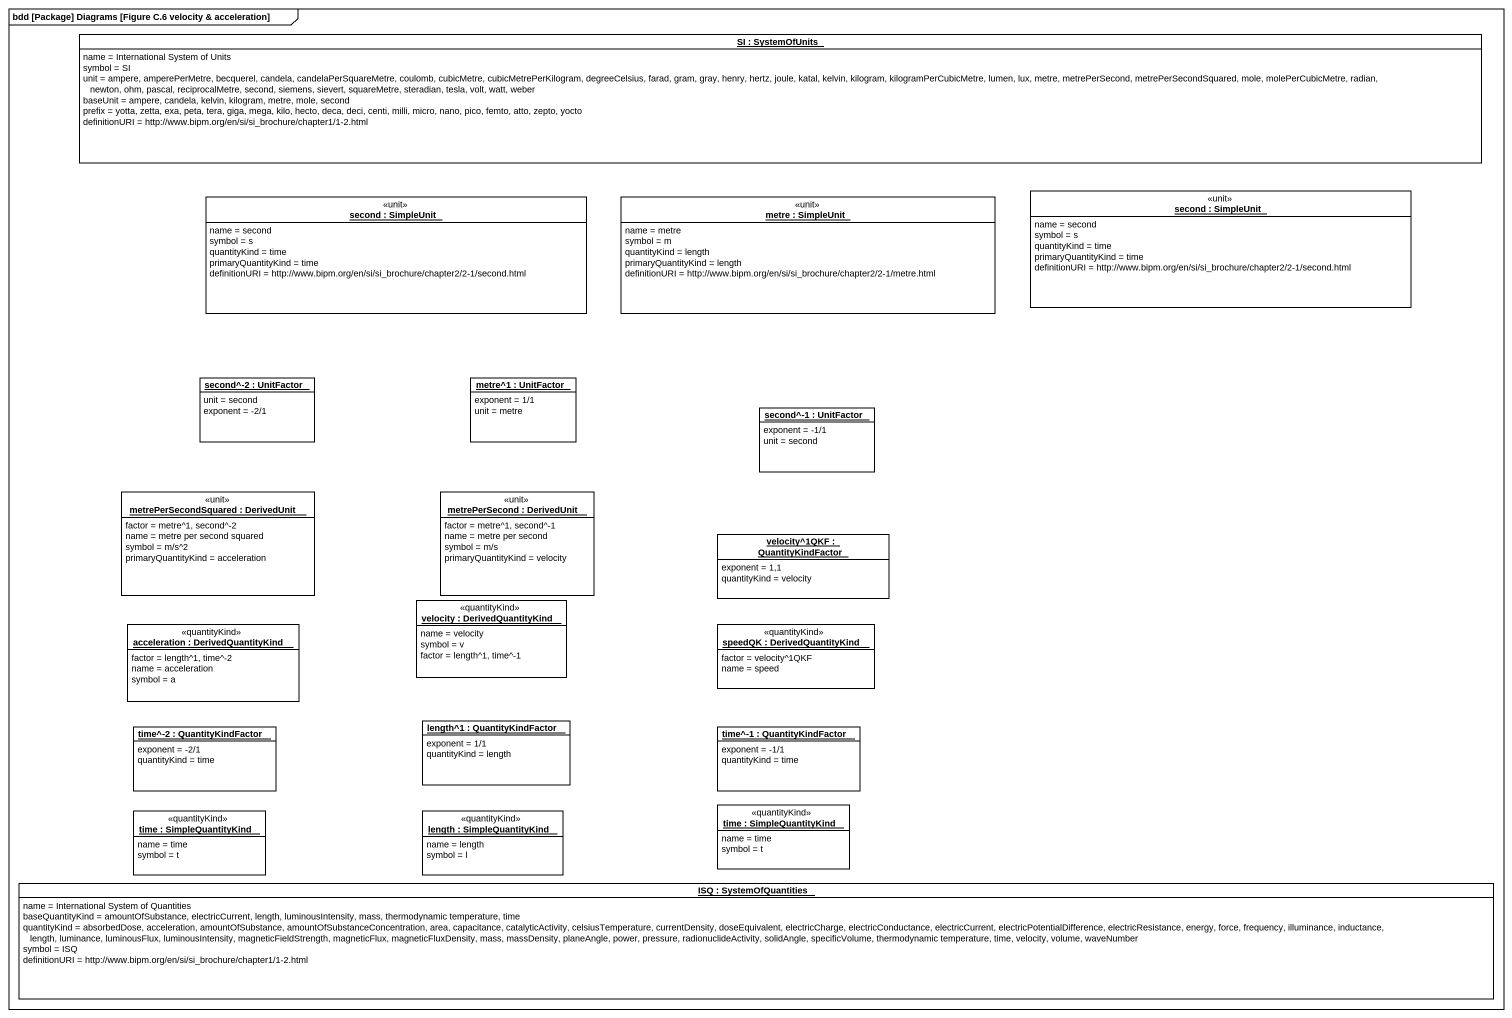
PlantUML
@startuml
mainframe bdd [Package] Diagrams [Figure C.6 velocity & acceleration]
hide circle
hide empty members
object "SI : SystemOfUnits" as SI #FFFFFF {
  name = International System of Units
  symbol = SI
  unit = ampere, amperePerMetre, becquerel, candela, candelaPerSquareMetre, coulomb, cubicMetre, cubicMetrePerKilogram, degreeCelsius, farad, gram, gray, henry, hertz, joule, katal, kelvin, kilogram, kilogramPerCubicMetre, lumen, lux, metre, metrePerSecond, metrePerSecondSquared, mole, molePerCubicMetre, radian, newton, ohm, pascal, reciprocalMetre, second, siemens, sievert, squareMetre, steradian, tesla, volt, watt, weber
  baseUnit = ampere, candela, kelvin, kilogram, metre, mole, second
  prefix = yotta, zetta, exa, peta, tera, giga, mega, kilo, hecto, deca, deci, centi, milli, micro, nano, pico, femto, atto, zepto, yocto
  definitionURI = http://www.bipm.org/en/si/si_brochure/chapter1/1-2.html
}
object "second : SimpleUnit" as second <<unit>> #FFFFFF {
  name = second
  symbol = s
  quantityKind = time
  primaryQuantityKind = time
  definitionURI = http://www.bipm.org/en/si/si_brochure/chapter2/2-1/second.html
}
object "metre : SimpleUnit" as metre <<unit>> #FFFFFF {
  name = metre
  symbol = m
  quantityKind = length
  primaryQuantityKind = length
  definitionURI = http://www.bipm.org/en/si/si_brochure/chapter2/2-1/metre.html
}
object "second : SimpleUnit" as second_2 <<unit>> #FFFFFF {
  name = second
  symbol = s
  quantityKind = time
  primaryQuantityKind = time
  definitionURI = http://www.bipm.org/en/si/si_brochure/chapter2/2-1/second.html
}
object "second^-2 : UnitFactor" as second_2_2 #FFFFFF {
  unit = second
  exponent = -2/1
}
object "metre^1 : UnitFactor" as metre_1 #FFFFFF {
  exponent = 1/1
  unit = metre
}
object "second^-1 : UnitFactor" as second_1 #FFFFFF {
  exponent = -1/1
  unit = second
}
object "metrePerSecondSquared : DerivedUnit" as metrePerSecondSquared <<unit>> #FFFFFF {
  factor = metre^1, second^-2
  name = metre per second squared
  symbol = m/s^2
  primaryQuantityKind = acceleration
}
object "metrePerSecond : DerivedUnit" as metrePerSecond <<unit>> #FFFFFF {
  factor = metre^1, second^-1
  name = metre per second
  symbol = m/s
  primaryQuantityKind = velocity
}
object "velocity^1QKF : QuantityKindFactor" as velocity_1QKF #FFFFFF {
  exponent = 1,1
  quantityKind = velocity
}
object "velocity : DerivedQuantityKind" as velocity <<quantityKind>> #FFFFFF {
  name = velocity
  symbol = v
  factor = length^1, time^-1
}
object "acceleration : DerivedQuantityKind" as acceleration <<quantityKind>> #FFFFFF {
  factor = length^1, time^-2
  name = acceleration
  symbol = a
}
object "speedQK : DerivedQuantityKind" as speedQK <<quantityKind>> #FFFFFF {
  factor = velocity^1QKF
  name = speed
}
object "time^-2 : QuantityKindFactor" as time_2 #FFFFFF {
  exponent = -2/1
  quantityKind = time
}
object "length^1 : QuantityKindFactor" as length_1 #FFFFFF {
  exponent = 1/1
  quantityKind = length
}
object "time^-1 : QuantityKindFactor" as time_1 #FFFFFF {
  exponent = -1/1
  quantityKind = time
}
object "time : SimpleQuantityKind" as time <<quantityKind>> #FFFFFF {
  name = time
  symbol = t
}
object "length : SimpleQuantityKind" as length <<quantityKind>> #FFFFFF {
  name = length
  symbol = l
}
object "time : SimpleQuantityKind" as time_3 <<quantityKind>> #FFFFFF {
  name = time
  symbol = t
}
object "ISQ : SystemOfQuantities" as ISQ #FFFFFF {
  name = International System of Quantities
  baseQuantityKind = amountOfSubstance, electricCurrent, length, luminousIntensity, mass, thermodynamic temperature, time
  quantityKind = absorbedDose, acceleration, amountOfSubstance, amountOfSubstanceConcentration, area, capacitance, catalyticActivity, celsiusTemperature, currentDensity, doseEquivalent, electricCharge, electricConductance, electricCurrent, electricPotentialDifference, electricResistance, energy, force, frequency, illuminance, inductance, length, luminance, luminousFlux, luminousIntensity, magneticFieldStrength, magneticFlux, magneticFluxDensity, mass, massDensity, planeAngle, power, pressure, radionuclideActivity, solidAngle, specificVolume, thermodynamic temperature, time, velocity, volume, waveNumber
  symbol = ISQ
  definitionURI = http://www.bipm.org/en/si/si_brochure/chapter1/1-2.html
}
@enduml
